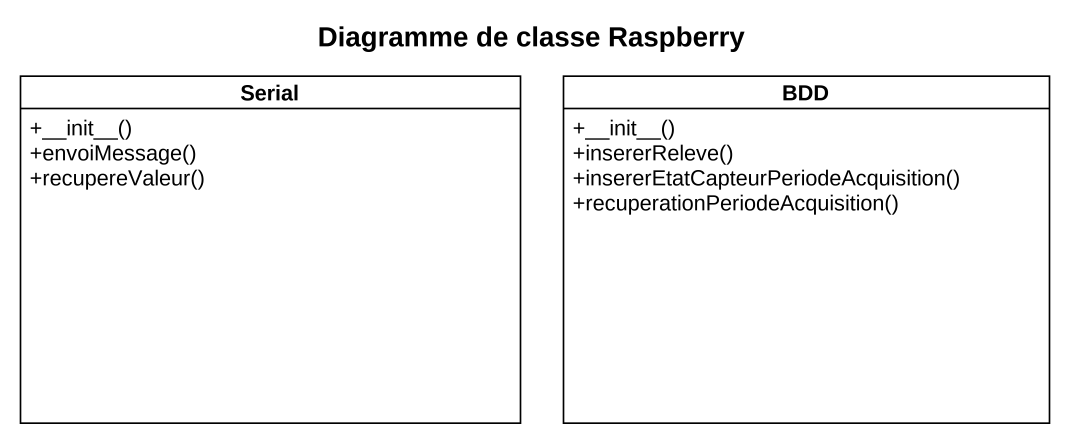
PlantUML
@startuml
title Diagramme de classe Raspberry
hide circle
hide empty members
skinparam classAttributeIconSize 0
class Serial {
  +~__init~__()
  +envoiMessage()
  +recupereValeur()
}
class BDD {
  +~__init~__()
  +insererReleve()
  +insererEtatCapteurPeriodeAcquisition()
  +recuperationPeriodeAcquisition()
}
@enduml
